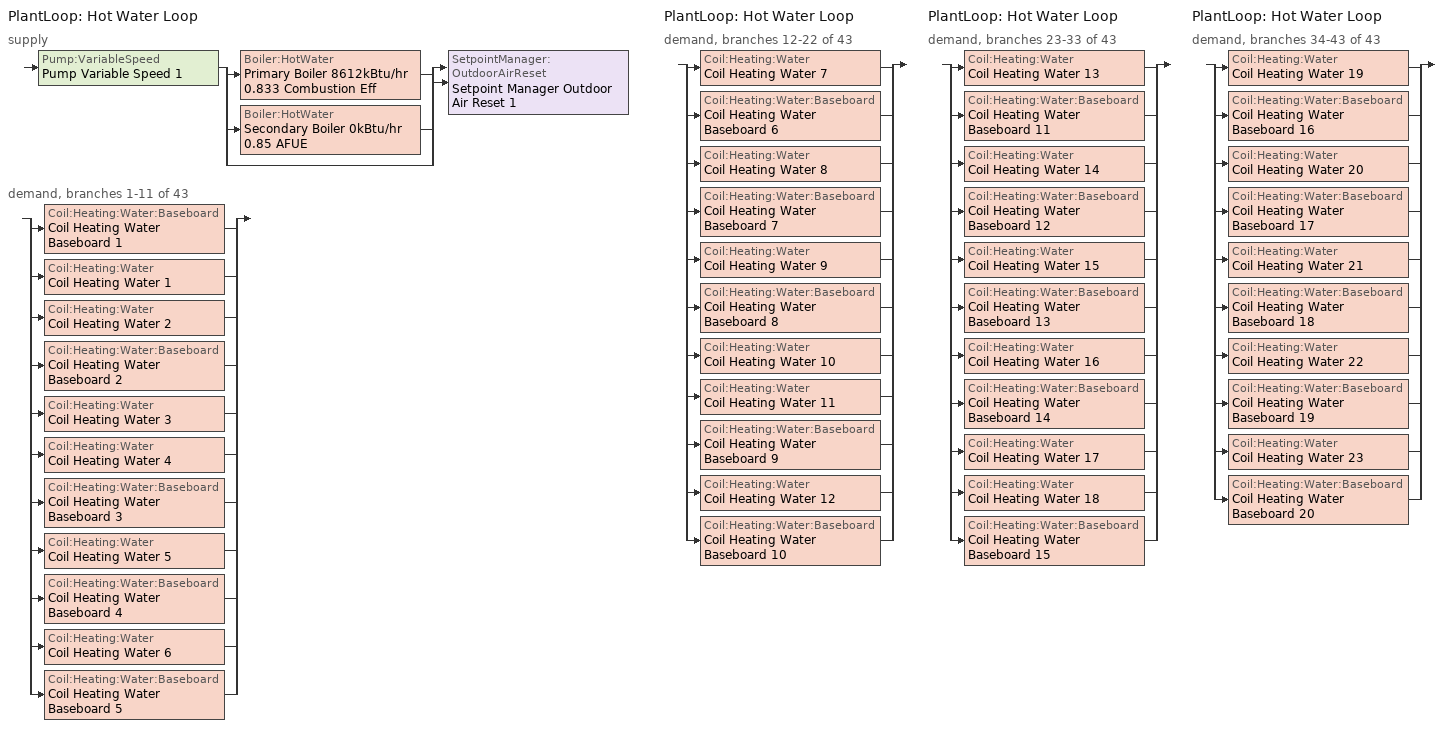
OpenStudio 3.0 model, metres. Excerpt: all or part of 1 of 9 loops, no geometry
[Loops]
PlantLoop 'Hot Water Loop'
 supply: Pump:VariableSpeed 'Pump Variable Speed 1' > split
  | Boiler:HotWater 'Primary Boiler 8612kBtu/hr 0.833 Combustion Eff'
  | Boiler:HotWater 'Secondary Boiler 0kBtu/hr 0.85 AFUE'
  | bypass
  join > SetpointManager:OutdoorAirReset 'Setpoint Manager Outdoor Air Reset 1'
 demand, branches 1-11 of 43: split
  | Coil:Heating:Water:Baseboard 'Coil Heating Water Baseboard 1'
  | Coil:Heating:Water 'Coil Heating Water 1'
  | Coil:Heating:Water 'Coil Heating Water 2'
  | Coil:Heating:Water:Baseboard 'Coil Heating Water Baseboard 2'
  | Coil:Heating:Water 'Coil Heating Water 3'
  | Coil:Heating:Water 'Coil Heating Water 4'
  | Coil:Heating:Water:Baseboard 'Coil Heating Water Baseboard 3'
  | Coil:Heating:Water 'Coil Heating Water 5'
  | Coil:Heating:Water:Baseboard 'Coil Heating Water Baseboard 4'
  | Coil:Heating:Water 'Coil Heating Water 6'
  | Coil:Heating:Water:Baseboard 'Coil Heating Water Baseboard 5'
PlantLoop 'Hot Water Loop'
 demand, branches 12-22 of 43: split
  | Coil:Heating:Water 'Coil Heating Water 7'
  | Coil:Heating:Water:Baseboard 'Coil Heating Water Baseboard 6'
  | Coil:Heating:Water 'Coil Heating Water 8'
  | Coil:Heating:Water:Baseboard 'Coil Heating Water Baseboard 7'
  | Coil:Heating:Water 'Coil Heating Water 9'
  | Coil:Heating:Water:Baseboard 'Coil Heating Water Baseboard 8'
  | Coil:Heating:Water 'Coil Heating Water 10'
  | Coil:Heating:Water 'Coil Heating Water 11'
  | Coil:Heating:Water:Baseboard 'Coil Heating Water Baseboard 9'
  | Coil:Heating:Water 'Coil Heating Water 12'
  | Coil:Heating:Water:Baseboard 'Coil Heating Water Baseboard 10'
PlantLoop 'Hot Water Loop'
 demand, branches 23-33 of 43: split
  | Coil:Heating:Water 'Coil Heating Water 13'
  | Coil:Heating:Water:Baseboard 'Coil Heating Water Baseboard 11'
  | Coil:Heating:Water 'Coil Heating Water 14'
  | Coil:Heating:Water:Baseboard 'Coil Heating Water Baseboard 12'
  | Coil:Heating:Water 'Coil Heating Water 15'
  | Coil:Heating:Water:Baseboard 'Coil Heating Water Baseboard 13'
  | Coil:Heating:Water 'Coil Heating Water 16'
  | Coil:Heating:Water:Baseboard 'Coil Heating Water Baseboard 14'
  | Coil:Heating:Water 'Coil Heating Water 17'
  | Coil:Heating:Water 'Coil Heating Water 18'
  | Coil:Heating:Water:Baseboard 'Coil Heating Water Baseboard 15'
PlantLoop 'Hot Water Loop'
 demand, branches 34-43 of 43: split
  | Coil:Heating:Water 'Coil Heating Water 19'
  | Coil:Heating:Water:Baseboard 'Coil Heating Water Baseboard 16'
  | Coil:Heating:Water 'Coil Heating Water 20'
  | Coil:Heating:Water:Baseboard 'Coil Heating Water Baseboard 17'
  | Coil:Heating:Water 'Coil Heating Water 21'
  | Coil:Heating:Water:Baseboard 'Coil Heating Water Baseboard 18'
  | Coil:Heating:Water 'Coil Heating Water 22'
  | Coil:Heating:Water:Baseboard 'Coil Heating Water Baseboard 19'
  | Coil:Heating:Water 'Coil Heating Water 23'
  | Coil:Heating:Water:Baseboard 'Coil Heating Water Baseboard 20'
[PlantLoop]
Hot Water Loop: Fluid Type=Water; Glycol Concentration=0; Plant Loop Volume {m3}=Autocalculate; Load Distribution Scheme=Optimal
[Sizing:Plant]
Hot Water Loop: Loop Type=Heating; Design Loop Exit Temperature {C}=82; Loop Design Temperature Difference {deltaC}=16; Sizing Option=NonCoincident; Zone Timesteps in Averaging Window=1; Coincident Sizing Factor Mode=None
[Pump:VariableSpeed]
Pump Variable Speed 1: Motor Efficiency=0.924; Pump Control Type=Intermittent; Skin Loss Radiative Fraction=0.5; Design Power Sizing Method=PowerPerFlowPerPressure; Design Electric Power per Unit Flow Rate {W/(m3/s)}=348701.1; Design Shaft Power per Unit Flow Rate per Unit Head {W-s/m3-Pa}=1.55051; Design Minimum Flow Rate Fraction=0
[Boiler:HotWater] Fuel Type=NaturalGas; Normalized Boiler Efficiency Curve=BOILER-EFFFPLR-NECB2011; Water Outlet Upper Temperature Limit {C}=99; Parasitic Electric Load {W}=0; Sizing Factor=1
Name | Nominal Capacity {W} | Nominal Thermal Efficiency | Minimum Part Load Ratio | Boiler Flow Mode
Primary Boiler 8612kBtu/hr 0.833 Combustion Eff | 2.52392e+06 | 0.826 | 0.25 | LeavingSetpointModulated
Secondary Boiler 0kBtu/hr 0.85 AFUE | 0.001 | 0.85 |  | ConstantFlow
[SetpointManager:OutdoorAirReset]
Setpoint Manager Outdoor Air Reset 1: Control Variable=Temperature; Setpoint at Outdoor Low Temperature {C}=82; Outdoor Low Temperature {C}=-16; Setpoint at Outdoor High Temperature {C}=60; Outdoor High Temperature {C}=0
[Coil:Heating:Water:Baseboard] Heating Design Capacity Method=HeatingDesignCapacity; Heating Design Capacity {W}=autosize; Heating Design Capacity Per Floor Area {W/m2}=0; Fraction of Autosized Heating Design Capacity=0.8
Coil Heating Water Baseboard 1; Coil Heating Water Baseboard 2; Coil Heating Water Baseboard 3; Coil Heating Water Baseboard 4; Coil Heating Water Baseboard 5; Coil Heating Water Baseboard 6; Coil Heating Water Baseboard 7; Coil Heating Water Baseboard 8; Coil Heating Water Baseboard 9; Coil Heating Water Baseboard 10; Coil Heating Water Baseboard 11; Coil Heating Water Baseboard 12; Coil Heating Water Baseboard 13; Coil Heating Water Baseboard 14; Coil Heating Water Baseboard 15; Coil Heating Water Baseboard 16; Coil Heating Water Baseboard 17; Coil Heating Water Baseboard 18; Coil Heating Water Baseboard 19; Coil Heating Water Baseboard 20
[ZoneHVAC:Baseboard:Convective:Water] Availability Schedule=Always On Discrete
Name | Heating Coil
Zone HVAC Baseboard Convective Water 1 | Coil Heating Water Baseboard 1
Zone HVAC Baseboard Convective Water 2 | Coil Heating Water Baseboard 2
Zone HVAC Baseboard Convective Water 3 | Coil Heating Water Baseboard 3
Zone HVAC Baseboard Convective Water 4 | Coil Heating Water Baseboard 4
Zone HVAC Baseboard Convective Water 5 | Coil Heating Water Baseboard 5
Zone HVAC Baseboard Convective Water 6 | Coil Heating Water Baseboard 6
Zone HVAC Baseboard Convective Water 7 | Coil Heating Water Baseboard 7
Zone HVAC Baseboard Convective Water 8 | Coil Heating Water Baseboard 8
Zone HVAC Baseboard Convective Water 9 | Coil Heating Water Baseboard 9
Zone HVAC Baseboard Convective Water 10 | Coil Heating Water Baseboard 10
Zone HVAC Baseboard Convective Water 11 | Coil Heating Water Baseboard 11
Zone HVAC Baseboard Convective Water 12 | Coil Heating Water Baseboard 12
Zone HVAC Baseboard Convective Water 13 | Coil Heating Water Baseboard 13
Zone HVAC Baseboard Convective Water 14 | Coil Heating Water Baseboard 14
Zone HVAC Baseboard Convective Water 15 | Coil Heating Water Baseboard 15
Zone HVAC Baseboard Convective Water 16 | Coil Heating Water Baseboard 16
Zone HVAC Baseboard Convective Water 17 | Coil Heating Water Baseboard 17
Zone HVAC Baseboard Convective Water 18 | Coil Heating Water Baseboard 18
Zone HVAC Baseboard Convective Water 19 | Coil Heating Water Baseboard 19
Zone HVAC Baseboard Convective Water 20 | Coil Heating Water Baseboard 20
[Coil:Heating:Water] Availability Schedule=Always On Discrete
Coil Heating Water 1; Coil Heating Water 2; Coil Heating Water 3; Coil Heating Water 4; Coil Heating Water 5; Coil Heating Water 6; Coil Heating Water 7; Coil Heating Water 8; Coil Heating Water 9; Coil Heating Water 10; Coil Heating Water 11; Coil Heating Water 12; Coil Heating Water 13; Coil Heating Water 14; Coil Heating Water 15; Coil Heating Water 16; Coil Heating Water 17; Coil Heating Water 18; Coil Heating Water 19; Coil Heating Water 20; Coil Heating Water 21; Coil Heating Water 22; Coil Heating Water 23
[Controller:WaterCoil] Action=Normal; Controller Convergence Tolerance {deltaC}=0.0001; Minimum Actuated Flow {m3/s}=0
Name | Water Coil
Controller Water Coil 1 | Coil Heating Water 1
Controller Water Coil 3 | Coil Heating Water 2
Controller Water Coil 4 | Coil Heating Water 3
Controller Water Coil 6 | Coil Heating Water 4
Controller Water Coil 7 | Coil Heating Water 5
Controller Water Coil 8 | Coil Heating Water 6
Controller Water Coil 9 | Coil Heating Water 7
Controller Water Coil 10 | Coil Heating Water 8
Controller Water Coil 11 | Coil Heating Water 9
Controller Water Coil 12 | Coil Heating Water 10
Controller Water Coil 14 | Coil Heating Water 11
Controller Water Coil 15 | Coil Heating Water 12
Controller Water Coil 16 | Coil Heating Water 13
Controller Water Coil 17 | Coil Heating Water 14
Controller Water Coil 18 | Coil Heating Water 15
Controller Water Coil 19 | Coil Heating Water 16
Controller Water Coil 20 | Coil Heating Water 17
Controller Water Coil 22 | Coil Heating Water 18
Controller Water Coil 23 | Coil Heating Water 19
Controller Water Coil 24 | Coil Heating Water 20
Controller Water Coil 25 | Coil Heating Water 21
Controller Water Coil 26 | Coil Heating Water 22
Controller Water Coil 27 | Coil Heating Water 23
[Schedule:Constant]
Always On Discrete: Value=1
[Curve:Cubic]
BOILER-EFFFPLR-NECB2011: Coefficient1 Constant=0.3831; Coefficient2 x=2.0567; Coefficient3 x**2=-2.6469; Coefficient4 x**3=1.2148; Minimum Value of x=0; Maximum Value of x=1
